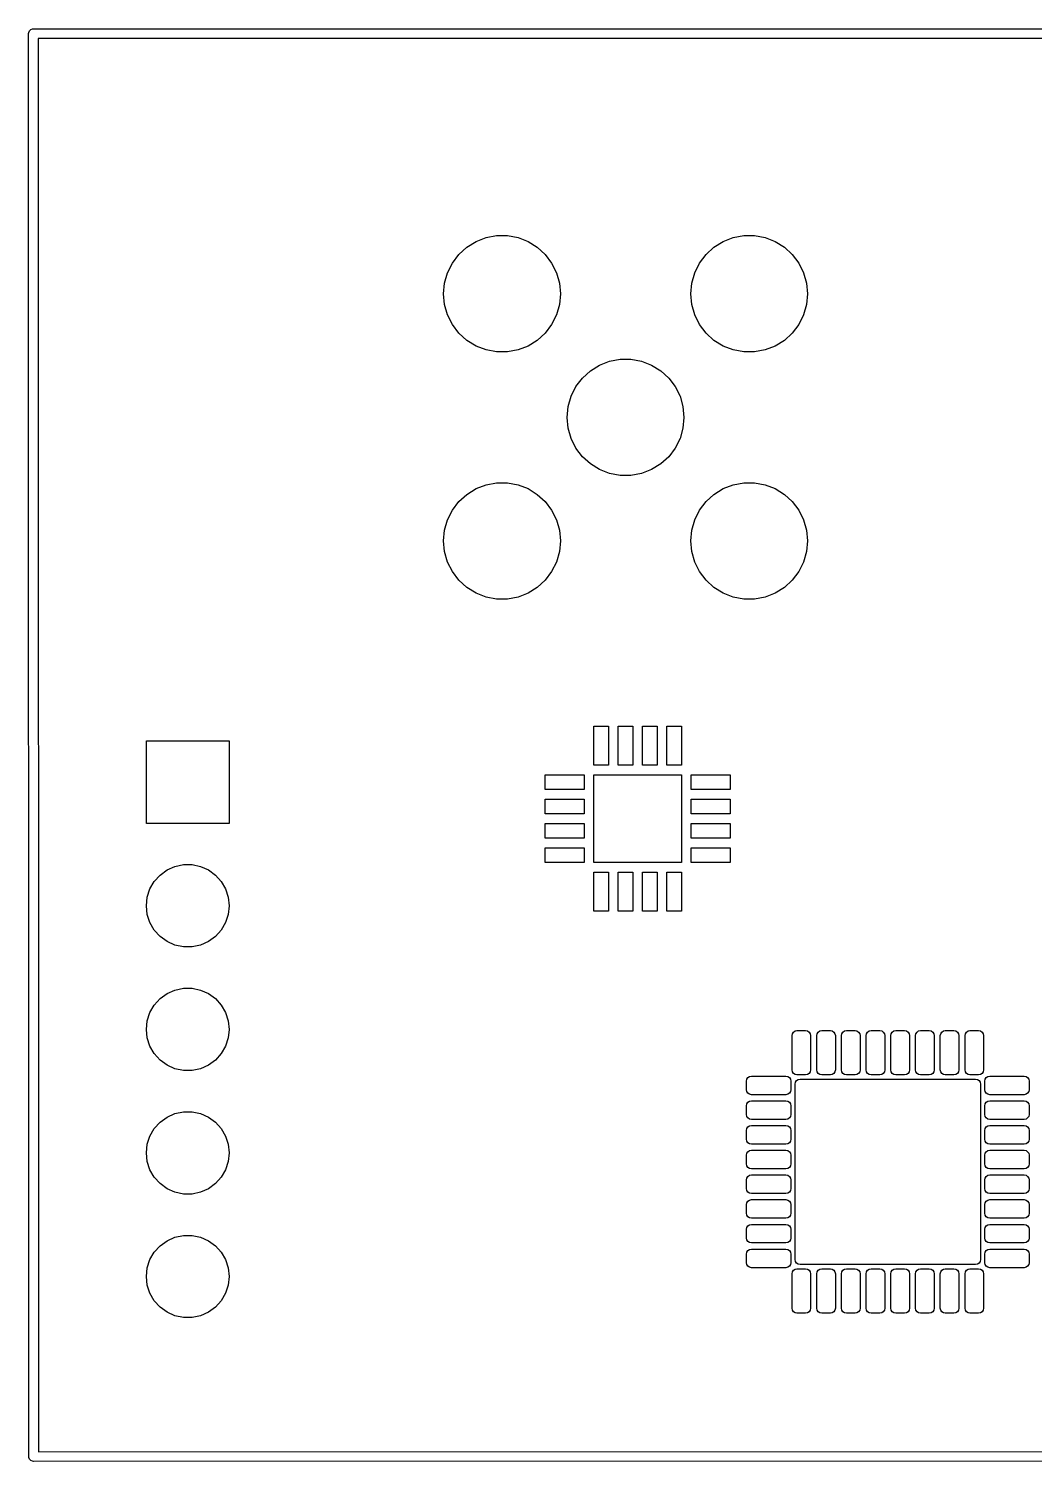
# Model space of a CAD drawing. Extents: x 117 to 159.6, y -111.3 to -81.9.
# Drawn here: x 117.05 to 137.72, y -111.35 to -81.9 of the extents above; entities that cross this region are included whole.
import ezdxf

# ---------------------------------------------------------------- set-up
doc = ezdxf.new("R2010")
doc.units = 0
doc.layers.add('BLACK', color=7, linetype='CONTINUOUS')

msp = doc.modelspace()

# ---------------------------------------------------------------- linework, layer by layer
at = {"layer": 'BLACK', "linetype": 'CONTINUOUS'}
for p, q in [((117.0496, -82), (117.051521, -81.980491)), ((117.051521, -111.269509), (117.0496, -82)), ((117.051521, -81.980491), (117.066453, -81.944443)), ((117.066453, -81.944443), (117.094043, -81.916853)), ((117.094043, -81.916853), (117.130091, -81.901921)), ((117.130091, -81.901921), (159.5, -81.9)), ((159.400006, -82.098084), (117.247686, -82.099995)), ((117.247686, -82.099995), (117.249593, -111.151915)), ((126.056838, -86.392379), (126.245114, -86.275804)), ((126.245114, -86.275804), (126.451604, -86.195809)), ((126.451604, -86.195809), (126.669278, -86.155119)), ((126.669278, -86.155119), (126.890722, -86.155119)), ((126.890722, -86.155119), (127.108396, -86.195809)), ((127.108396, -86.195809), (127.314886, -86.275804)), ((127.314886, -86.275804), (127.503162, -86.392379)), ((131.136838, -86.392379), (131.325114, -86.275804)), ((131.325114, -86.275804), (131.531604, -86.195809)), ((131.531604, -86.195809), (131.749278, -86.155119)), ((131.749278, -86.155119), (131.970722, -86.155119)), ((131.970722, -86.155119), (132.188396, -86.195809)), ((132.188396, -86.195809), (132.394886, -86.275804)), ((132.394886, -86.275804), (132.583162, -86.392379)), ((125.759739, -86.718281), (125.893189, -86.541565)), ((125.893189, -86.541565), (126.056838, -86.392379)), ((127.503162, -86.392379), (127.666811, -86.541565)), ((127.666811, -86.541565), (127.800261, -86.718281)), ((130.839739, -86.718281), (130.973189, -86.541565)), ((130.973189, -86.541565), (131.136838, -86.392379)), ((132.583162, -86.392379), (132.746811, -86.541565)), ((132.746811, -86.541565), (132.880261, -86.718281)), ((125.661033, -86.91651), (125.759739, -86.718281)), ((127.800261, -86.718281), (127.898967, -86.91651)), ((130.741033, -86.91651), (130.839739, -86.718281)), ((132.880261, -86.718281), (132.978967, -86.91651)), ((125.58, -87.35), (125.600432, -87.129501)), ((125.600432, -87.129501), (125.661033, -86.91651)), ((127.898967, -86.91651), (127.959568, -87.129501)), ((127.959568, -87.129501), (127.98, -87.35)), ((130.66, -87.35), (130.680432, -87.129501)), ((130.680432, -87.129501), (130.741033, -86.91651)), ((132.978967, -86.91651), (133.039568, -87.129501)), ((133.039568, -87.129501), (133.06, -87.35)), ((125.600432, -87.570499), (125.58, -87.35)), ((127.98, -87.35), (127.959568, -87.570499)), ((130.680432, -87.570499), (130.66, -87.35)), ((133.06, -87.35), (133.039568, -87.570499)), ((125.661033, -87.78349), (125.600432, -87.570499)), ((127.959568, -87.570499), (127.898967, -87.78349)), ((130.741033, -87.78349), (130.680432, -87.570499)), ((133.039568, -87.570499), (132.978967, -87.78349)), ((125.759739, -87.981719), (125.661033, -87.78349)), ((125.893189, -88.158435), (125.759739, -87.981719)), ((127.800261, -87.981719), (127.666811, -88.158435)), ((127.898967, -87.78349), (127.800261, -87.981719)), ((130.839739, -87.981719), (130.741033, -87.78349)), ((130.973189, -88.158435), (130.839739, -87.981719)), ((132.880261, -87.981719), (132.746811, -88.158435)), ((132.978967, -87.78349), (132.880261, -87.981719)), ((126.056838, -88.307621), (125.893189, -88.158435)), ((126.245114, -88.424196), (126.056838, -88.307621)), ((127.503162, -88.307621), (127.314886, -88.424196)), ((127.666811, -88.158435), (127.503162, -88.307621)), ((131.136838, -88.307621), (130.973189, -88.158435)), ((131.325114, -88.424196), (131.136838, -88.307621)), ((132.583162, -88.307621), (132.394886, -88.424196)), ((132.746811, -88.158435), (132.583162, -88.307621)), ((126.451604, -88.504191), (126.245114, -88.424196)), ((126.669278, -88.544881), (126.451604, -88.504191)), ((126.890722, -88.544881), (126.669278, -88.544881)), ((127.108396, -88.504191), (126.890722, -88.544881)), ((127.314886, -88.424196), (127.108396, -88.504191)), ((131.531604, -88.504191), (131.325114, -88.424196)), ((131.749278, -88.544881), (131.531604, -88.504191)), ((131.970722, -88.544881), (131.749278, -88.544881)), ((132.188396, -88.504191), (131.970722, -88.544881)), ((132.394886, -88.424196), (132.188396, -88.504191)), ((128.433189, -89.081565), (128.596838, -88.932379)), ((128.596838, -88.932379), (128.785114, -88.815804)), ((128.785114, -88.815804), (128.991604, -88.735809)), ((128.991604, -88.735809), (129.209278, -88.695119)), ((129.209278, -88.695119), (129.430722, -88.695119)), ((129.430722, -88.695119), (129.648396, -88.735809)), ((129.648396, -88.735809), (129.854886, -88.815804)), ((129.854886, -88.815804), (130.043162, -88.932379)), ((130.043162, -88.932379), (130.206811, -89.081565)), ((128.299739, -89.258281), (128.433189, -89.081565)), ((130.206811, -89.081565), (130.340261, -89.258281)), ((128.140432, -89.669501), (128.201033, -89.45651)), ((128.201033, -89.45651), (128.299739, -89.258281)), ((130.340261, -89.258281), (130.438967, -89.45651)), ((130.438967, -89.45651), (130.499568, -89.669501)), ((128.12, -89.89), (128.140432, -89.669501)), ((130.499568, -89.669501), (130.52, -89.89)), ((128.140432, -90.110499), (128.12, -89.89)), ((128.201033, -90.32349), (128.140432, -90.110499)), ((130.499568, -90.110499), (130.438967, -90.32349)), ((130.52, -89.89), (130.499568, -90.110499)), ((128.299739, -90.521719), (128.201033, -90.32349)), ((130.438967, -90.32349), (130.340261, -90.521719)), ((128.433189, -90.698435), (128.299739, -90.521719)), ((128.596838, -90.847621), (128.433189, -90.698435)), ((130.206811, -90.698435), (130.043162, -90.847621)), ((130.340261, -90.521719), (130.206811, -90.698435)), ((128.785114, -90.964196), (128.596838, -90.847621)), ((128.991604, -91.044191), (128.785114, -90.964196)), ((129.854886, -90.964196), (129.648396, -91.044191)), ((130.043162, -90.847621), (129.854886, -90.964196)), ((126.245114, -91.355804), (126.451604, -91.275809)), ((126.451604, -91.275809), (126.669278, -91.235119)), ((126.669278, -91.235119), (126.890722, -91.235119)), ((126.890722, -91.235119), (127.108396, -91.275809)), ((127.108396, -91.275809), (127.314886, -91.355804)), ((129.209278, -91.084881), (128.991604, -91.044191)), ((129.430722, -91.084881), (129.209278, -91.084881)), ((129.648396, -91.044191), (129.430722, -91.084881)), ((131.325114, -91.355804), (131.531604, -91.275809)), ((131.531604, -91.275809), (131.749278, -91.235119)), ((131.749278, -91.235119), (131.970722, -91.235119)), ((131.970722, -91.235119), (132.188396, -91.275809)), ((132.188396, -91.275809), (132.394886, -91.355804)), ((125.893189, -91.621565), (126.056838, -91.472379)), ((126.056838, -91.472379), (126.245114, -91.355804)), ((127.314886, -91.355804), (127.503162, -91.472379)), ((127.503162, -91.472379), (127.666811, -91.621565)), ((130.973189, -91.621565), (131.136838, -91.472379)), ((131.136838, -91.472379), (131.325114, -91.355804)), ((132.394886, -91.355804), (132.583162, -91.472379)), ((132.583162, -91.472379), (132.746811, -91.621565)), ((125.661033, -91.99651), (125.759739, -91.798281)), ((125.759739, -91.798281), (125.893189, -91.621565)), ((127.666811, -91.621565), (127.800261, -91.798281)), ((127.800261, -91.798281), (127.898967, -91.99651)), ((130.741033, -91.99651), (130.839739, -91.798281)), ((130.839739, -91.798281), (130.973189, -91.621565)), ((132.746811, -91.621565), (132.880261, -91.798281)), ((132.880261, -91.798281), (132.978967, -91.99651)), ((125.600432, -92.209501), (125.661033, -91.99651)), ((127.898967, -91.99651), (127.959568, -92.209501)), ((130.680432, -92.209501), (130.741033, -91.99651)), ((132.978967, -91.99651), (133.039568, -92.209501)), ((125.58, -92.43), (125.600432, -92.209501)), ((125.600432, -92.650499), (125.58, -92.43)), ((127.959568, -92.209501), (127.98, -92.43)), ((127.98, -92.43), (127.959568, -92.650499)), ((130.66, -92.43), (130.680432, -92.209501)), ((130.680432, -92.650499), (130.66, -92.43)), ((133.039568, -92.209501), (133.06, -92.43)), ((133.06, -92.43), (133.039568, -92.650499)), ((125.661033, -92.86349), (125.600432, -92.650499)), ((127.959568, -92.650499), (127.898967, -92.86349)), ((130.741033, -92.86349), (130.680432, -92.650499)), ((133.039568, -92.650499), (132.978967, -92.86349)), ((125.759739, -93.061719), (125.661033, -92.86349)), ((125.893189, -93.238435), (125.759739, -93.061719)), ((127.800261, -93.061719), (127.666811, -93.238435)), ((127.898967, -92.86349), (127.800261, -93.061719)), ((130.839739, -93.061719), (130.741033, -92.86349)), ((130.973189, -93.238435), (130.839739, -93.061719)), ((132.880261, -93.061719), (132.746811, -93.238435)), ((132.978967, -92.86349), (132.880261, -93.061719)), ((126.056838, -93.387621), (125.893189, -93.238435)), ((127.666811, -93.238435), (127.503162, -93.387621)), ((131.136838, -93.387621), (130.973189, -93.238435)), ((132.746811, -93.238435), (132.583162, -93.387621)), ((126.245114, -93.504196), (126.056838, -93.387621)), ((126.451604, -93.584191), (126.245114, -93.504196)), ((126.669278, -93.624881), (126.451604, -93.584191)), ((126.890722, -93.624881), (126.669278, -93.624881)), ((127.108396, -93.584191), (126.890722, -93.624881)), ((127.314886, -93.504196), (127.108396, -93.584191)), ((127.503162, -93.387621), (127.314886, -93.504196)), ((131.325114, -93.504196), (131.136838, -93.387621)), ((131.531604, -93.584191), (131.325114, -93.504196)), ((131.749278, -93.624881), (131.531604, -93.584191)), ((131.970722, -93.624881), (131.749278, -93.624881)), ((132.188396, -93.584191), (131.970722, -93.624881)), ((132.394886, -93.504196), (132.188396, -93.584191)), ((132.583162, -93.387621), (132.394886, -93.504196)), ((128.67, -97.04), (128.67, -96.24)), ((128.67, -96.24), (128.97, -96.24)), ((128.97, -96.24), (128.97, -97.04)), ((129.17, -97.04), (129.17, -96.24)), ((129.17, -96.24), (129.47, -96.24)), ((129.47, -96.24), (129.47, -97.04)), ((129.67, -97.04), (129.67, -96.24)), ((129.67, -96.24), (129.97, -96.24)), ((129.97, -96.24), (129.97, -97.04)), ((130.17, -97.04), (130.17, -96.24)), ((130.17, -96.24), (130.47, -96.24)), ((130.47, -96.24), (130.47, -97.04)), ((119.47, -98.24), (119.47, -96.54)), ((119.47, -96.54), (121.17, -96.54)), ((121.17, -96.54), (121.17, -98.24)), ((128.97, -97.04), (128.67, -97.04)), ((129.47, -97.04), (129.17, -97.04)), ((129.97, -97.04), (129.67, -97.04)), ((130.47, -97.04), (130.17, -97.04)), ((127.67, -97.54), (127.67, -97.24)), ((127.67, -97.24), (128.47, -97.24)), ((128.47, -97.24), (128.47, -97.54)), ((128.67, -99.04), (128.67, -97.24)), ((128.67, -97.24), (130.47, -97.24)), ((130.47, -97.24), (130.47, -99.04)), ((130.67, -97.54), (130.67, -97.24)), ((130.67, -97.24), (131.47, -97.24)), ((131.47, -97.24), (131.47, -97.54)), ((128.47, -97.54), (127.67, -97.54)), ((127.67, -98.04), (127.67, -97.74)), ((127.67, -97.74), (128.47, -97.74)), ((128.47, -97.74), (128.47, -98.04)), ((131.47, -97.54), (130.67, -97.54)), ((130.67, -98.04), (130.67, -97.74)), ((130.67, -97.74), (131.47, -97.74)), ((131.47, -97.74), (131.47, -98.04)), ((128.47, -98.04), (127.67, -98.04)), ((131.47, -98.04), (130.67, -98.04)), ((121.17, -98.24), (119.47, -98.24)), ((127.67, -98.54), (127.67, -98.24)), ((127.67, -98.24), (128.47, -98.24)), ((128.47, -98.24), (128.47, -98.54)), ((130.67, -98.54), (130.67, -98.24)), ((130.67, -98.24), (131.47, -98.24)), ((131.47, -98.24), (131.47, -98.54)), ((128.47, -98.54), (127.67, -98.54)), ((131.47, -98.54), (130.67, -98.54)), ((127.67, -99.04), (127.67, -98.74)), ((127.67, -98.74), (128.47, -98.74)), ((128.47, -98.74), (128.47, -99.04)), ((130.67, -99.04), (130.67, -98.74)), ((130.67, -98.74), (131.47, -98.74)), ((131.47, -98.74), (131.47, -99.04)), ((119.751239, -99.298327), (119.895, -99.193878)), ((119.895, -99.193878), (120.057336, -99.121602)), ((120.057336, -99.121602), (120.231151, -99.084656)), ((120.231151, -99.084656), (120.408849, -99.084656)), ((120.408849, -99.084656), (120.582664, -99.121602)), ((120.582664, -99.121602), (120.745, -99.193878)), ((120.745, -99.193878), (120.888761, -99.298327)), ((128.47, -99.04), (127.67, -99.04)), ((130.47, -99.04), (128.67, -99.04)), ((128.67, -100.04), (128.67, -99.24)), ((128.67, -99.24), (128.97, -99.24)), ((128.97, -99.24), (128.97, -100.04)), ((129.17, -100.04), (129.17, -99.24)), ((129.17, -99.24), (129.47, -99.24)), ((129.47, -99.24), (129.47, -100.04)), ((129.67, -100.04), (129.67, -99.24)), ((129.67, -99.24), (129.97, -99.24)), ((129.97, -99.24), (129.97, -100.04)), ((130.17, -100.04), (130.17, -99.24)), ((130.17, -99.24), (130.47, -99.24)), ((130.47, -99.24), (130.47, -100.04)), ((131.47, -99.04), (130.67, -99.04)), ((119.543486, -99.584274), (119.632336, -99.430383)), ((119.632336, -99.430383), (119.751239, -99.298327)), ((120.888761, -99.298327), (121.007664, -99.430383)), ((121.007664, -99.430383), (121.096514, -99.584274)), ((119.47, -99.93), (119.488575, -99.753275)), ((119.488575, -99.753275), (119.543486, -99.584274)), ((121.096514, -99.584274), (121.151425, -99.753275)), ((121.151425, -99.753275), (121.17, -99.93)), ((119.488575, -100.106725), (119.47, -99.93)), ((119.543486, -100.275726), (119.488575, -100.106725)), ((121.151425, -100.106725), (121.096514, -100.275726)), ((121.17, -99.93), (121.151425, -100.106725)), ((128.97, -100.04), (128.67, -100.04)), ((129.47, -100.04), (129.17, -100.04)), ((129.97, -100.04), (129.67, -100.04)), ((130.47, -100.04), (130.17, -100.04)), ((119.632336, -100.429617), (119.543486, -100.275726)), ((121.096514, -100.275726), (121.007664, -100.429617)), ((119.751239, -100.561673), (119.632336, -100.429617)), ((119.895, -100.666122), (119.751239, -100.561673)), ((120.057336, -100.738398), (119.895, -100.666122)), ((120.745, -100.666122), (120.582664, -100.738398)), ((120.888761, -100.561673), (120.745, -100.666122)), ((121.007664, -100.429617), (120.888761, -100.561673)), ((120.231151, -100.775344), (120.057336, -100.738398)), ((120.408849, -100.775344), (120.231151, -100.775344)), ((120.582664, -100.738398), (120.408849, -100.775344)), ((119.632336, -101.970383), (119.751239, -101.838327)), ((119.751239, -101.838327), (119.895, -101.733878)), ((119.895, -101.733878), (120.057336, -101.661602)), ((120.057336, -101.661602), (120.231151, -101.624656)), ((120.231151, -101.624656), (120.408849, -101.624656)), ((120.408849, -101.624656), (120.582664, -101.661602)), ((120.582664, -101.661602), (120.745, -101.733878)), ((120.745, -101.733878), (120.888761, -101.838327)), ((120.888761, -101.838327), (121.007664, -101.970383)), ((119.488575, -102.293275), (119.543486, -102.124274)), ((119.543486, -102.124274), (119.632336, -101.970383)), ((121.007664, -101.970383), (121.096514, -102.124274)), ((121.096514, -102.124274), (121.151425, -102.293275)), ((119.47, -102.47), (119.488575, -102.293275)), ((119.488575, -102.646725), (119.47, -102.47)), ((121.151425, -102.293275), (121.17, -102.47)), ((121.17, -102.47), (121.151425, -102.646725)), ((119.543486, -102.815726), (119.488575, -102.646725)), ((121.151425, -102.646725), (121.096514, -102.815726)), ((132.7407, -102.5981), (132.748464, -102.559066)), ((132.7407, -103.3045), (132.7407, -102.5981)), ((132.748464, -102.559066), (132.770575, -102.525975)), ((132.770575, -102.525975), (132.803666, -102.503864)), ((132.803666, -102.503864), (132.8427, -102.4961)), ((132.8427, -102.4961), (133.0213, -102.4961)), ((133.0213, -102.4961), (133.060334, -102.503864)), ((133.060334, -102.503864), (133.093425, -102.525975)), ((133.093425, -102.525975), (133.115536, -102.559066)), ((133.115536, -102.559066), (133.1233, -102.5981)), ((133.1233, -102.5981), (133.1233, -103.3045)), ((133.2487, -102.5981), (133.256464, -102.559066)), ((133.2487, -103.3045), (133.2487, -102.5981)), ((133.256464, -102.559066), (133.278575, -102.525975)), ((133.278575, -102.525975), (133.311666, -102.503864)), ((133.311666, -102.503864), (133.3507, -102.4961)), ((133.3507, -102.4961), (133.5293, -102.4961)), ((133.5293, -102.4961), (133.568334, -102.503864)), ((133.568334, -102.503864), (133.601425, -102.525975)), ((133.601425, -102.525975), (133.623536, -102.559066)), ((133.623536, -102.559066), (133.6313, -102.5981)), ((133.6313, -102.5981), (133.6313, -103.3045)), ((133.7567, -102.5981), (133.764464, -102.559066)), ((133.7567, -103.3045), (133.7567, -102.5981)), ((133.764464, -102.559066), (133.786575, -102.525975)), ((133.786575, -102.525975), (133.819666, -102.503864)), ((133.819666, -102.503864), (133.8587, -102.4961)), ((133.8587, -102.4961), (134.0373, -102.4961)), ((134.0373, -102.4961), (134.076334, -102.503864)), ((134.076334, -102.503864), (134.109425, -102.525975)), ((134.109425, -102.525975), (134.131536, -102.559066)), ((134.131536, -102.559066), (134.1393, -102.5981)), ((134.1393, -102.5981), (134.1393, -103.3045)), ((134.2647, -102.5981), (134.272464, -102.559066)), ((134.2647, -103.3045), (134.2647, -102.5981)), ((134.272464, -102.559066), (134.294575, -102.525975)), ((134.294575, -102.525975), (134.327666, -102.503864)), ((134.327666, -102.503864), (134.3667, -102.4961)), ((134.3667, -102.4961), (134.5453, -102.4961)), ((134.5453, -102.4961), (134.584334, -102.503864)), ((134.584334, -102.503864), (134.617425, -102.525975)), ((134.617425, -102.525975), (134.639536, -102.559066)), ((134.639536, -102.559066), (134.6473, -102.5981)), ((134.6473, -102.5981), (134.6473, -103.3045)), ((134.7727, -102.5981), (134.780464, -102.559066)), ((134.7727, -103.3045), (134.7727, -102.5981)), ((134.780464, -102.559066), (134.802575, -102.525975)), ((134.802575, -102.525975), (134.835666, -102.503864)), ((134.835666, -102.503864), (134.8747, -102.4961)), ((134.8747, -102.4961), (135.0533, -102.4961)), ((135.0533, -102.4961), (135.092334, -102.503864)), ((135.092334, -102.503864), (135.125425, -102.525975)), ((135.125425, -102.525975), (135.147536, -102.559066)), ((135.147536, -102.559066), (135.1553, -102.5981)), ((135.1553, -102.5981), (135.1553, -103.3045)), ((135.2807, -102.5981), (135.288464, -102.559066)), ((135.2807, -103.3045), (135.2807, -102.5981)), ((135.288464, -102.559066), (135.310575, -102.525975)), ((135.310575, -102.525975), (135.343666, -102.503864)), ((135.343666, -102.503864), (135.3827, -102.4961)), ((135.3827, -102.4961), (135.5613, -102.4961)), ((135.5613, -102.4961), (135.600334, -102.503864)), ((135.600334, -102.503864), (135.633425, -102.525975)), ((135.633425, -102.525975), (135.655536, -102.559066)), ((135.655536, -102.559066), (135.6633, -102.5981)), ((135.6633, -102.5981), (135.6633, -103.3045)), ((135.7887, -102.5981), (135.796464, -102.559066)), ((135.7887, -103.3045), (135.7887, -102.5981)), ((135.796464, -102.559066), (135.818575, -102.525975)), ((135.818575, -102.525975), (135.851666, -102.503864)), ((135.851666, -102.503864), (135.8907, -102.4961)), ((135.8907, -102.4961), (136.0693, -102.4961)), ((136.0693, -102.4961), (136.108334, -102.503864)), ((136.108334, -102.503864), (136.141425, -102.525975)), ((136.141425, -102.525975), (136.163536, -102.559066)), ((136.163536, -102.559066), (136.1713, -102.5981)), ((136.1713, -102.5981), (136.1713, -103.3045)), ((136.2967, -102.5981), (136.304464, -102.559066)), ((136.2967, -103.3045), (136.2967, -102.5981)), ((136.304464, -102.559066), (136.326575, -102.525975)), ((136.326575, -102.525975), (136.359666, -102.503864)), ((136.359666, -102.503864), (136.3987, -102.4961)), ((136.3987, -102.4961), (136.5773, -102.4961)), ((136.5773, -102.4961), (136.616334, -102.503864)), ((136.616334, -102.503864), (136.649425, -102.525975)), ((136.649425, -102.525975), (136.671536, -102.559066)), ((136.671536, -102.559066), (136.6793, -102.5981)), ((136.6793, -102.5981), (136.6793, -103.3045)), ((119.632336, -102.969617), (119.543486, -102.815726)), ((119.751239, -103.101673), (119.632336, -102.969617)), ((121.007664, -102.969617), (120.888761, -103.101673)), ((121.096514, -102.815726), (121.007664, -102.969617)), ((119.895, -103.206122), (119.751239, -103.101673)), ((120.057336, -103.278398), (119.895, -103.206122)), ((120.231151, -103.315344), (120.057336, -103.278398)), ((120.408849, -103.315344), (120.231151, -103.315344)), ((120.582664, -103.278398), (120.408849, -103.315344)), ((120.745, -103.206122), (120.582664, -103.278398)), ((120.888761, -103.101673), (120.745, -103.206122)), ((132.748464, -103.343534), (132.7407, -103.3045)), ((132.770575, -103.376625), (132.748464, -103.343534)), ((133.115536, -103.343534), (133.093425, -103.376625)), ((133.1233, -103.3045), (133.115536, -103.343534)), ((133.256464, -103.343534), (133.2487, -103.3045)), ((133.278575, -103.376625), (133.256464, -103.343534)), ((133.623536, -103.343534), (133.601425, -103.376625)), ((133.6313, -103.3045), (133.623536, -103.343534)), ((133.764464, -103.343534), (133.7567, -103.3045)), ((133.786575, -103.376625), (133.764464, -103.343534)), ((134.131536, -103.343534), (134.109425, -103.376625)), ((134.1393, -103.3045), (134.131536, -103.343534)), ((134.272464, -103.343534), (134.2647, -103.3045)), ((134.294575, -103.376625), (134.272464, -103.343534)), ((134.639536, -103.343534), (134.617425, -103.376625)), ((134.6473, -103.3045), (134.639536, -103.343534)), ((134.780464, -103.343534), (134.7727, -103.3045)), ((134.802575, -103.376625), (134.780464, -103.343534)), ((135.147536, -103.343534), (135.125425, -103.376625)), ((135.1553, -103.3045), (135.147536, -103.343534)), ((135.288464, -103.343534), (135.2807, -103.3045)), ((135.310575, -103.376625), (135.288464, -103.343534)), ((135.655536, -103.343534), (135.633425, -103.376625)), ((135.6633, -103.3045), (135.655536, -103.343534)), ((135.796464, -103.343534), (135.7887, -103.3045)), ((135.818575, -103.376625), (135.796464, -103.343534)), ((136.163536, -103.343534), (136.141425, -103.376625)), ((136.1713, -103.3045), (136.163536, -103.343534)), ((136.304464, -103.343534), (136.2967, -103.3045)), ((136.326575, -103.376625), (136.304464, -103.343534)), ((136.671536, -103.343534), (136.649425, -103.376625)), ((136.6793, -103.3045), (136.671536, -103.343534)), ((131.8061, -103.5327), (131.813864, -103.493666)), ((131.8061, -103.7113), (131.8061, -103.5327)), ((131.813864, -103.493666), (131.835975, -103.460575)), ((131.835975, -103.460575), (131.869066, -103.438464)), ((131.869066, -103.438464), (131.9081, -103.4307)), ((131.9081, -103.4307), (132.6145, -103.4307)), ((132.6145, -103.4307), (132.653534, -103.438464)), ((132.653534, -103.438464), (132.686625, -103.460575)), ((132.686625, -103.460575), (132.708736, -103.493666)), ((132.708736, -103.493666), (132.7165, -103.5327)), ((132.7165, -103.5327), (132.7165, -103.7113)), ((132.803666, -103.398736), (132.770575, -103.376625)), ((132.8427, -103.4065), (132.803666, -103.398736)), ((132.8046, -103.5966), (132.812364, -103.557566)), ((132.8046, -107.2034), (132.8046, -103.5966)), ((132.812364, -103.557566), (132.834475, -103.524475)), ((132.834475, -103.524475), (132.867566, -103.502364)), ((133.0213, -103.4065), (132.8427, -103.4065)), ((132.867566, -103.502364), (132.9066, -103.4946)), ((132.9066, -103.4946), (136.5134, -103.4946)), ((133.060334, -103.398736), (133.0213, -103.4065)), ((133.093425, -103.376625), (133.060334, -103.398736)), ((133.311666, -103.398736), (133.278575, -103.376625)), ((133.3507, -103.4065), (133.311666, -103.398736)), ((133.5293, -103.4065), (133.3507, -103.4065)), ((133.568334, -103.398736), (133.5293, -103.4065)), ((133.601425, -103.376625), (133.568334, -103.398736)), ((133.819666, -103.398736), (133.786575, -103.376625)), ((133.8587, -103.4065), (133.819666, -103.398736)), ((134.0373, -103.4065), (133.8587, -103.4065)), ((134.076334, -103.398736), (134.0373, -103.4065)), ((134.109425, -103.376625), (134.076334, -103.398736)), ((134.327666, -103.398736), (134.294575, -103.376625)), ((134.3667, -103.4065), (134.327666, -103.398736)), ((134.5453, -103.4065), (134.3667, -103.4065)), ((134.584334, -103.398736), (134.5453, -103.4065)), ((134.617425, -103.376625), (134.584334, -103.398736)), ((134.835666, -103.398736), (134.802575, -103.376625)), ((134.8747, -103.4065), (134.835666, -103.398736)), ((135.0533, -103.4065), (134.8747, -103.4065)), ((135.092334, -103.398736), (135.0533, -103.4065)), ((135.125425, -103.376625), (135.092334, -103.398736)), ((135.343666, -103.398736), (135.310575, -103.376625)), ((135.3827, -103.4065), (135.343666, -103.398736)), ((135.5613, -103.4065), (135.3827, -103.4065)), ((135.600334, -103.398736), (135.5613, -103.4065)), ((135.633425, -103.376625), (135.600334, -103.398736)), ((135.851666, -103.398736), (135.818575, -103.376625)), ((135.8907, -103.4065), (135.851666, -103.398736)), ((136.0693, -103.4065), (135.8907, -103.4065)), ((136.108334, -103.398736), (136.0693, -103.4065)), ((136.141425, -103.376625), (136.108334, -103.398736)), ((136.359666, -103.398736), (136.326575, -103.376625)), ((136.3987, -103.4065), (136.359666, -103.398736)), ((136.5773, -103.4065), (136.3987, -103.4065)), ((136.5134, -103.4946), (136.552434, -103.502364)), ((136.552434, -103.502364), (136.585525, -103.524475)), ((136.616334, -103.398736), (136.5773, -103.4065)), ((136.585525, -103.524475), (136.607636, -103.557566)), ((136.607636, -103.557566), (136.6154, -103.5966)), ((136.6154, -103.5966), (136.6154, -107.2034)), ((136.649425, -103.376625), (136.616334, -103.398736)), ((136.7035, -103.5327), (136.711264, -103.493666)), ((136.7035, -103.7113), (136.7035, -103.5327)), ((136.711264, -103.493666), (136.733375, -103.460575)), ((136.733375, -103.460575), (136.766466, -103.438464)), ((136.766466, -103.438464), (136.8055, -103.4307)), ((136.8055, -103.4307), (137.5119, -103.4307)), ((137.5119, -103.4307), (137.550934, -103.438464)), ((137.550934, -103.438464), (137.584025, -103.460575)), ((137.584025, -103.460575), (137.606136, -103.493666)), ((137.606136, -103.493666), (137.6139, -103.5327)), ((137.6139, -103.5327), (137.6139, -103.7113)), ((131.813864, -103.750334), (131.8061, -103.7113)), ((131.835975, -103.783425), (131.813864, -103.750334)), ((131.869066, -103.805536), (131.835975, -103.783425)), ((131.835975, -103.968575), (131.869066, -103.946464)), ((131.9081, -103.8133), (131.869066, -103.805536)), ((131.869066, -103.946464), (131.9081, -103.9387)), ((132.6145, -103.8133), (131.9081, -103.8133)), ((131.9081, -103.9387), (132.6145, -103.9387)), ((132.653534, -103.805536), (132.6145, -103.8133)), ((132.6145, -103.9387), (132.653534, -103.946464)), ((132.686625, -103.783425), (132.653534, -103.805536)), ((132.653534, -103.946464), (132.686625, -103.968575)), ((132.708736, -103.750334), (132.686625, -103.783425)), ((132.7165, -103.7113), (132.708736, -103.750334)), ((136.711264, -103.750334), (136.7035, -103.7113)), ((136.733375, -103.783425), (136.711264, -103.750334)), ((136.766466, -103.805536), (136.733375, -103.783425)), ((136.733375, -103.968575), (136.766466, -103.946464)), ((136.8055, -103.8133), (136.766466, -103.805536)), ((136.766466, -103.946464), (136.8055, -103.9387)), ((137.5119, -103.8133), (136.8055, -103.8133)), ((136.8055, -103.9387), (137.5119, -103.9387)), ((137.550934, -103.805536), (137.5119, -103.8133)), ((137.5119, -103.9387), (137.550934, -103.946464)), ((137.584025, -103.783425), (137.550934, -103.805536)), ((137.550934, -103.946464), (137.584025, -103.968575)), ((137.606136, -103.750334), (137.584025, -103.783425)), ((137.6139, -103.7113), (137.606136, -103.750334)), ((119.895, -104.273878), (120.057336, -104.201602)), ((120.057336, -104.201602), (120.231151, -104.164656)), ((120.231151, -104.164656), (120.408849, -104.164656)), ((120.408849, -104.164656), (120.582664, -104.201602)), ((120.582664, -104.201602), (120.745, -104.273878)), ((131.8061, -104.0407), (131.813864, -104.001666)), ((131.8061, -104.2193), (131.8061, -104.0407)), ((131.813864, -104.258334), (131.8061, -104.2193)), ((131.813864, -104.001666), (131.835975, -103.968575)), ((132.686625, -103.968575), (132.708736, -104.001666)), ((132.708736, -104.001666), (132.7165, -104.0407)), ((132.7165, -104.2193), (132.708736, -104.258334)), ((132.7165, -104.0407), (132.7165, -104.2193)), ((136.7035, -104.0407), (136.711264, -104.001666)), ((136.7035, -104.2193), (136.7035, -104.0407)), ((136.711264, -104.258334), (136.7035, -104.2193)), ((136.711264, -104.001666), (136.733375, -103.968575)), ((137.584025, -103.968575), (137.606136, -104.001666)), ((137.606136, -104.001666), (137.6139, -104.0407)), ((137.6139, -104.2193), (137.606136, -104.258334)), ((137.6139, -104.0407), (137.6139, -104.2193)), ((119.543486, -104.664274), (119.632336, -104.510383)), ((119.632336, -104.510383), (119.751239, -104.378327)), ((119.751239, -104.378327), (119.895, -104.273878)), ((120.745, -104.273878), (120.888761, -104.378327)), ((120.888761, -104.378327), (121.007664, -104.510383)), ((121.007664, -104.510383), (121.096514, -104.664274)), ((131.8061, -104.5487), (131.813864, -104.509666)), ((131.835975, -104.291425), (131.813864, -104.258334)), ((131.813864, -104.509666), (131.835975, -104.476575)), ((131.869066, -104.313536), (131.835975, -104.291425)), ((131.835975, -104.476575), (131.869066, -104.454464)), ((131.9081, -104.3213), (131.869066, -104.313536)), ((131.869066, -104.454464), (131.9081, -104.4467)), ((132.6145, -104.3213), (131.9081, -104.3213)), ((131.9081, -104.4467), (132.6145, -104.4467)), ((132.653534, -104.313536), (132.6145, -104.3213)), ((132.6145, -104.4467), (132.653534, -104.454464)), ((132.686625, -104.291425), (132.653534, -104.313536)), ((132.653534, -104.454464), (132.686625, -104.476575)), ((132.708736, -104.258334), (132.686625, -104.291425)), ((132.686625, -104.476575), (132.708736, -104.509666)), ((132.708736, -104.509666), (132.7165, -104.5487)), ((136.7035, -104.5487), (136.711264, -104.509666)), ((136.733375, -104.291425), (136.711264, -104.258334)), ((136.711264, -104.509666), (136.733375, -104.476575)), ((136.766466, -104.313536), (136.733375, -104.291425)), ((136.733375, -104.476575), (136.766466, -104.454464)), ((136.8055, -104.3213), (136.766466, -104.313536)), ((136.766466, -104.454464), (136.8055, -104.4467)), ((137.5119, -104.3213), (136.8055, -104.3213)), ((136.8055, -104.4467), (137.5119, -104.4467)), ((137.550934, -104.313536), (137.5119, -104.3213)), ((137.5119, -104.4467), (137.550934, -104.454464)), ((137.584025, -104.291425), (137.550934, -104.313536)), ((137.550934, -104.454464), (137.584025, -104.476575)), ((137.606136, -104.258334), (137.584025, -104.291425)), ((137.584025, -104.476575), (137.606136, -104.509666)), ((137.606136, -104.509666), (137.6139, -104.5487)), ((119.47, -105.01), (119.488575, -104.833275)), ((119.488575, -104.833275), (119.543486, -104.664274)), ((121.096514, -104.664274), (121.151425, -104.833275)), ((121.151425, -104.833275), (121.17, -105.01)), ((131.8061, -104.7273), (131.8061, -104.5487)), ((131.813864, -104.766334), (131.8061, -104.7273)), ((131.835975, -104.799425), (131.813864, -104.766334)), ((131.869066, -104.821536), (131.835975, -104.799425)), ((131.9081, -104.8293), (131.869066, -104.821536)), ((132.6145, -104.8293), (131.9081, -104.8293)), ((132.653534, -104.821536), (132.6145, -104.8293)), ((132.686625, -104.799425), (132.653534, -104.821536)), ((132.708736, -104.766334), (132.686625, -104.799425)), ((132.7165, -104.7273), (132.708736, -104.766334)), ((132.7165, -104.5487), (132.7165, -104.7273)), ((136.7035, -104.7273), (136.7035, -104.5487)), ((136.711264, -104.766334), (136.7035, -104.7273)), ((136.733375, -104.799425), (136.711264, -104.766334)), ((136.766466, -104.821536), (136.733375, -104.799425)), ((136.8055, -104.8293), (136.766466, -104.821536)), ((137.5119, -104.8293), (136.8055, -104.8293)), ((137.550934, -104.821536), (137.5119, -104.8293)), ((137.584025, -104.799425), (137.550934, -104.821536)), ((137.606136, -104.766334), (137.584025, -104.799425)), ((137.6139, -104.7273), (137.606136, -104.766334)), ((137.6139, -104.5487), (137.6139, -104.7273)), ((119.488575, -105.186725), (119.47, -105.01)), ((121.17, -105.01), (121.151425, -105.186725)), ((131.8061, -105.0567), (131.813864, -105.017666)), ((131.8061, -105.2353), (131.8061, -105.0567)), ((131.813864, -105.017666), (131.835975, -104.984575)), ((131.835975, -104.984575), (131.869066, -104.962464)), ((131.869066, -104.962464), (131.9081, -104.9547)), ((131.9081, -104.9547), (132.6145, -104.9547)), ((132.6145, -104.9547), (132.653534, -104.962464)), ((132.653534, -104.962464), (132.686625, -104.984575)), ((132.686625, -104.984575), (132.708736, -105.017666)), ((132.708736, -105.017666), (132.7165, -105.0567)), ((132.7165, -105.0567), (132.7165, -105.2353)), ((136.7035, -105.0567), (136.711264, -105.017666)), ((136.7035, -105.2353), (136.7035, -105.0567)), ((136.711264, -105.017666), (136.733375, -104.984575)), ((136.733375, -104.984575), (136.766466, -104.962464)), ((136.766466, -104.962464), (136.8055, -104.9547)), ((136.8055, -104.9547), (137.5119, -104.9547)), ((137.5119, -104.9547), (137.550934, -104.962464)), ((137.550934, -104.962464), (137.584025, -104.984575)), ((137.584025, -104.984575), (137.606136, -105.017666)), ((137.606136, -105.017666), (137.6139, -105.0567)), ((137.6139, -105.0567), (137.6139, -105.2353)), ((119.543486, -105.355726), (119.488575, -105.186725)), ((119.632336, -105.509617), (119.543486, -105.355726)), ((121.096514, -105.355726), (121.007664, -105.509617)), ((121.151425, -105.186725), (121.096514, -105.355726)), ((131.813864, -105.274334), (131.8061, -105.2353)), ((131.835975, -105.307425), (131.813864, -105.274334)), ((131.869066, -105.329536), (131.835975, -105.307425)), ((131.9081, -105.3373), (131.869066, -105.329536)), ((132.6145, -105.3373), (131.9081, -105.3373)), ((132.653534, -105.329536), (132.6145, -105.3373)), ((132.686625, -105.307425), (132.653534, -105.329536)), ((132.708736, -105.274334), (132.686625, -105.307425)), ((132.7165, -105.2353), (132.708736, -105.274334)), ((136.711264, -105.274334), (136.7035, -105.2353)), ((136.733375, -105.307425), (136.711264, -105.274334)), ((136.766466, -105.329536), (136.733375, -105.307425)), ((136.8055, -105.3373), (136.766466, -105.329536)), ((137.5119, -105.3373), (136.8055, -105.3373)), ((137.550934, -105.329536), (137.5119, -105.3373)), ((137.584025, -105.307425), (137.550934, -105.329536)), ((137.606136, -105.274334), (137.584025, -105.307425)), ((137.6139, -105.2353), (137.606136, -105.274334)), ((119.751239, -105.641673), (119.632336, -105.509617)), ((119.895, -105.746122), (119.751239, -105.641673)), ((120.888761, -105.641673), (120.745, -105.746122)), ((121.007664, -105.509617), (120.888761, -105.641673)), ((131.8061, -105.5647), (131.813864, -105.525666)), ((131.8061, -105.7433), (131.8061, -105.5647)), ((131.813864, -105.525666), (131.835975, -105.492575)), ((131.835975, -105.492575), (131.869066, -105.470464)), ((131.869066, -105.470464), (131.9081, -105.4627)), ((131.9081, -105.4627), (132.6145, -105.4627)), ((132.6145, -105.4627), (132.653534, -105.470464)), ((132.653534, -105.470464), (132.686625, -105.492575)), ((132.686625, -105.492575), (132.708736, -105.525666)), ((132.708736, -105.525666), (132.7165, -105.5647)), ((132.7165, -105.5647), (132.7165, -105.7433)), ((136.7035, -105.5647), (136.711264, -105.525666)), ((136.7035, -105.7433), (136.7035, -105.5647)), ((136.711264, -105.525666), (136.733375, -105.492575)), ((136.733375, -105.492575), (136.766466, -105.470464)), ((136.766466, -105.470464), (136.8055, -105.4627)), ((136.8055, -105.4627), (137.5119, -105.4627)), ((137.5119, -105.4627), (137.550934, -105.470464)), ((137.550934, -105.470464), (137.584025, -105.492575)), ((137.584025, -105.492575), (137.606136, -105.525666)), ((137.606136, -105.525666), (137.6139, -105.5647)), ((137.6139, -105.5647), (137.6139, -105.7433)), ((120.057336, -105.818398), (119.895, -105.746122)), ((120.231151, -105.855344), (120.057336, -105.818398)), ((120.408849, -105.855344), (120.231151, -105.855344)), ((120.582664, -105.818398), (120.408849, -105.855344)), ((120.745, -105.746122), (120.582664, -105.818398)), ((131.813864, -105.782334), (131.8061, -105.7433)), ((131.835975, -105.815425), (131.813864, -105.782334)), ((131.813864, -106.033666), (131.835975, -106.000575)), ((131.869066, -105.837536), (131.835975, -105.815425)), ((131.835975, -106.000575), (131.869066, -105.978464)), ((131.9081, -105.8453), (131.869066, -105.837536)), ((131.869066, -105.978464), (131.9081, -105.9707)), ((132.6145, -105.8453), (131.9081, -105.8453)), ((131.9081, -105.9707), (132.6145, -105.9707)), ((132.653534, -105.837536), (132.6145, -105.8453)), ((132.6145, -105.9707), (132.653534, -105.978464)), ((132.686625, -105.815425), (132.653534, -105.837536)), ((132.653534, -105.978464), (132.686625, -106.000575)), ((132.708736, -105.782334), (132.686625, -105.815425)), ((132.686625, -106.000575), (132.708736, -106.033666)), ((132.7165, -105.7433), (132.708736, -105.782334)), ((136.711264, -105.782334), (136.7035, -105.7433)), ((136.733375, -105.815425), (136.711264, -105.782334)), ((136.711264, -106.033666), (136.733375, -106.000575)), ((136.766466, -105.837536), (136.733375, -105.815425)), ((136.733375, -106.000575), (136.766466, -105.978464)), ((136.8055, -105.8453), (136.766466, -105.837536)), ((136.766466, -105.978464), (136.8055, -105.9707)), ((137.5119, -105.8453), (136.8055, -105.8453)), ((136.8055, -105.9707), (137.5119, -105.9707)), ((137.550934, -105.837536), (137.5119, -105.8453)), ((137.5119, -105.9707), (137.550934, -105.978464)), ((137.584025, -105.815425), (137.550934, -105.837536)), ((137.550934, -105.978464), (137.584025, -106.000575)), ((137.606136, -105.782334), (137.584025, -105.815425)), ((137.584025, -106.000575), (137.606136, -106.033666)), ((137.6139, -105.7433), (137.606136, -105.782334)), ((131.8061, -106.0727), (131.813864, -106.033666)), ((131.8061, -106.2513), (131.8061, -106.0727)), ((131.813864, -106.290334), (131.8061, -106.2513)), ((131.835975, -106.323425), (131.813864, -106.290334)), ((132.708736, -106.290334), (132.686625, -106.323425)), ((132.708736, -106.033666), (132.7165, -106.0727)), ((132.7165, -106.2513), (132.708736, -106.290334)), ((132.7165, -106.0727), (132.7165, -106.2513)), ((136.7035, -106.0727), (136.711264, -106.033666)), ((136.7035, -106.2513), (136.7035, -106.0727)), ((136.711264, -106.290334), (136.7035, -106.2513)), ((136.733375, -106.323425), (136.711264, -106.290334)), ((137.606136, -106.290334), (137.584025, -106.323425)), ((137.606136, -106.033666), (137.6139, -106.0727)), ((137.6139, -106.2513), (137.606136, -106.290334)), ((137.6139, -106.0727), (137.6139, -106.2513)), ((131.8061, -106.5807), (131.813864, -106.541666)), ((131.8061, -106.7593), (131.8061, -106.5807)), ((131.813864, -106.541666), (131.835975, -106.508575)), ((131.869066, -106.345536), (131.835975, -106.323425)), ((131.835975, -106.508575), (131.869066, -106.486464)), ((131.9081, -106.3533), (131.869066, -106.345536)), ((131.869066, -106.486464), (131.9081, -106.4787)), ((132.6145, -106.3533), (131.9081, -106.3533)), ((131.9081, -106.4787), (132.6145, -106.4787)), ((132.653534, -106.345536), (132.6145, -106.3533)), ((132.6145, -106.4787), (132.653534, -106.486464)), ((132.686625, -106.323425), (132.653534, -106.345536)), ((132.653534, -106.486464), (132.686625, -106.508575)), ((132.686625, -106.508575), (132.708736, -106.541666)), ((132.708736, -106.541666), (132.7165, -106.5807)), ((132.7165, -106.5807), (132.7165, -106.7593)), ((136.7035, -106.5807), (136.711264, -106.541666)), ((136.7035, -106.7593), (136.7035, -106.5807)), ((136.711264, -106.541666), (136.733375, -106.508575)), ((136.766466, -106.345536), (136.733375, -106.323425)), ((136.733375, -106.508575), (136.766466, -106.486464)), ((136.8055, -106.3533), (136.766466, -106.345536)), ((136.766466, -106.486464), (136.8055, -106.4787)), ((137.5119, -106.3533), (136.8055, -106.3533)), ((136.8055, -106.4787), (137.5119, -106.4787)), ((137.550934, -106.345536), (137.5119, -106.3533)), ((137.5119, -106.4787), (137.550934, -106.486464)), ((137.584025, -106.323425), (137.550934, -106.345536)), ((137.550934, -106.486464), (137.584025, -106.508575)), ((137.584025, -106.508575), (137.606136, -106.541666)), ((137.606136, -106.541666), (137.6139, -106.5807)), ((137.6139, -106.5807), (137.6139, -106.7593)), ((119.751239, -106.918327), (119.895, -106.813878)), ((119.895, -106.813878), (120.057336, -106.741602)), ((120.057336, -106.741602), (120.231151, -106.704656)), ((120.231151, -106.704656), (120.408849, -106.704656)), ((120.408849, -106.704656), (120.582664, -106.741602)), ((120.582664, -106.741602), (120.745, -106.813878)), ((120.745, -106.813878), (120.888761, -106.918327)), ((131.813864, -106.798334), (131.8061, -106.7593)), ((131.835975, -106.831425), (131.813864, -106.798334)), ((131.869066, -106.853536), (131.835975, -106.831425)), ((131.9081, -106.8613), (131.869066, -106.853536)), ((132.6145, -106.8613), (131.9081, -106.8613)), ((132.653534, -106.853536), (132.6145, -106.8613)), ((132.686625, -106.831425), (132.653534, -106.853536)), ((132.708736, -106.798334), (132.686625, -106.831425)), ((132.7165, -106.7593), (132.708736, -106.798334)), ((136.711264, -106.798334), (136.7035, -106.7593)), ((136.733375, -106.831425), (136.711264, -106.798334)), ((136.766466, -106.853536), (136.733375, -106.831425)), ((136.8055, -106.8613), (136.766466, -106.853536)), ((137.5119, -106.8613), (136.8055, -106.8613)), ((137.550934, -106.853536), (137.5119, -106.8613)), ((137.584025, -106.831425), (137.550934, -106.853536)), ((137.606136, -106.798334), (137.584025, -106.831425)), ((137.6139, -106.7593), (137.606136, -106.798334)), ((119.543486, -107.204274), (119.632336, -107.050383)), ((119.632336, -107.050383), (119.751239, -106.918327)), ((120.888761, -106.918327), (121.007664, -107.050383)), ((121.007664, -107.050383), (121.096514, -107.204274)), ((131.8061, -107.0887), (131.813864, -107.049666)), ((131.8061, -107.2673), (131.8061, -107.0887)), ((131.813864, -107.049666), (131.835975, -107.016575)), ((131.835975, -107.016575), (131.869066, -106.994464)), ((131.869066, -106.994464), (131.9081, -106.9867)), ((131.9081, -106.9867), (132.6145, -106.9867)), ((132.6145, -106.9867), (132.653534, -106.994464)), ((132.653534, -106.994464), (132.686625, -107.016575)), ((132.686625, -107.016575), (132.708736, -107.049666)), ((132.708736, -107.049666), (132.7165, -107.0887)), ((132.7165, -107.0887), (132.7165, -107.2673)), ((136.7035, -107.0887), (136.711264, -107.049666)), ((136.7035, -107.2673), (136.7035, -107.0887)), ((136.711264, -107.049666), (136.733375, -107.016575)), ((136.733375, -107.016575), (136.766466, -106.994464)), ((136.766466, -106.994464), (136.8055, -106.9867)), ((136.8055, -106.9867), (137.5119, -106.9867)), ((137.5119, -106.9867), (137.550934, -106.994464)), ((137.550934, -106.994464), (137.584025, -107.016575)), ((137.584025, -107.016575), (137.606136, -107.049666)), ((137.606136, -107.049666), (137.6139, -107.0887)), ((137.6139, -107.0887), (137.6139, -107.2673)), ((119.47, -107.55), (119.488575, -107.373275)), ((119.488575, -107.373275), (119.543486, -107.204274)), ((121.096514, -107.204274), (121.151425, -107.373275)), ((121.151425, -107.373275), (121.17, -107.55)), ((131.813864, -107.306334), (131.8061, -107.2673)), ((131.835975, -107.339425), (131.813864, -107.306334)), ((131.869066, -107.361536), (131.835975, -107.339425)), ((131.9081, -107.3693), (131.869066, -107.361536)), ((132.6145, -107.3693), (131.9081, -107.3693)), ((132.653534, -107.361536), (132.6145, -107.3693)), ((132.686625, -107.339425), (132.653534, -107.361536)), ((132.708736, -107.306334), (132.686625, -107.339425)), ((132.7165, -107.2673), (132.708736, -107.306334)), ((132.7407, -107.4955), (132.748464, -107.456466)), ((132.748464, -107.456466), (132.770575, -107.423375)), ((132.770575, -107.423375), (132.803666, -107.401264)), ((132.803666, -107.401264), (132.8427, -107.3935)), ((132.812364, -107.242434), (132.8046, -107.2034)), ((132.834475, -107.275525), (132.812364, -107.242434)), ((132.867566, -107.297636), (132.834475, -107.275525)), ((132.8427, -107.3935), (133.0213, -107.3935)), ((132.9066, -107.3054), (132.867566, -107.297636)), ((136.5134, -107.3054), (132.9066, -107.3054)), ((133.0213, -107.3935), (133.060334, -107.401264)), ((133.060334, -107.401264), (133.093425, -107.423375)), ((133.093425, -107.423375), (133.115536, -107.456466)), ((133.115536, -107.456466), (133.1233, -107.4955)), ((133.2487, -107.4955), (133.256464, -107.456466)), ((133.256464, -107.456466), (133.278575, -107.423375)), ((133.278575, -107.423375), (133.311666, -107.401264)), ((133.311666, -107.401264), (133.3507, -107.3935)), ((133.3507, -107.3935), (133.5293, -107.3935)), ((133.5293, -107.3935), (133.568334, -107.401264)), ((133.568334, -107.401264), (133.601425, -107.423375)), ((133.601425, -107.423375), (133.623536, -107.456466)), ((133.623536, -107.456466), (133.6313, -107.4955)), ((133.7567, -107.4955), (133.764464, -107.456466)), ((133.764464, -107.456466), (133.786575, -107.423375)), ((133.786575, -107.423375), (133.819666, -107.401264)), ((133.819666, -107.401264), (133.8587, -107.3935)), ((133.8587, -107.3935), (134.0373, -107.3935)), ((134.0373, -107.3935), (134.076334, -107.401264)), ((134.076334, -107.401264), (134.109425, -107.423375)), ((134.109425, -107.423375), (134.131536, -107.456466)), ((134.131536, -107.456466), (134.1393, -107.4955)), ((134.2647, -107.4955), (134.272464, -107.456466)), ((134.272464, -107.456466), (134.294575, -107.423375)), ((134.294575, -107.423375), (134.327666, -107.401264)), ((134.327666, -107.401264), (134.3667, -107.3935)), ((134.3667, -107.3935), (134.5453, -107.3935)), ((134.5453, -107.3935), (134.584334, -107.401264)), ((134.584334, -107.401264), (134.617425, -107.423375)), ((134.617425, -107.423375), (134.639536, -107.456466)), ((134.639536, -107.456466), (134.6473, -107.4955)), ((134.7727, -107.4955), (134.780464, -107.456466)), ((134.780464, -107.456466), (134.802575, -107.423375)), ((134.802575, -107.423375), (134.835666, -107.401264)), ((134.835666, -107.401264), (134.8747, -107.3935)), ((134.8747, -107.3935), (135.0533, -107.3935)), ((135.0533, -107.3935), (135.092334, -107.401264)), ((135.092334, -107.401264), (135.125425, -107.423375)), ((135.125425, -107.423375), (135.147536, -107.456466)), ((135.147536, -107.456466), (135.1553, -107.4955)), ((135.2807, -107.4955), (135.288464, -107.456466)), ((135.288464, -107.456466), (135.310575, -107.423375)), ((135.310575, -107.423375), (135.343666, -107.401264)), ((135.343666, -107.401264), (135.3827, -107.3935)), ((135.3827, -107.3935), (135.5613, -107.3935)), ((135.5613, -107.3935), (135.600334, -107.401264)), ((135.600334, -107.401264), (135.633425, -107.423375)), ((135.633425, -107.423375), (135.655536, -107.456466)), ((135.655536, -107.456466), (135.6633, -107.4955)), ((135.7887, -107.4955), (135.796464, -107.456466)), ((135.796464, -107.456466), (135.818575, -107.423375)), ((135.818575, -107.423375), (135.851666, -107.401264)), ((135.851666, -107.401264), (135.8907, -107.3935)), ((135.8907, -107.3935), (136.0693, -107.3935)), ((136.0693, -107.3935), (136.108334, -107.401264)), ((136.108334, -107.401264), (136.141425, -107.423375)), ((136.141425, -107.423375), (136.163536, -107.456466)), ((136.163536, -107.456466), (136.1713, -107.4955)), ((136.2967, -107.4955), (136.304464, -107.456466)), ((136.304464, -107.456466), (136.326575, -107.423375)), ((136.326575, -107.423375), (136.359666, -107.401264)), ((136.359666, -107.401264), (136.3987, -107.3935)), ((136.3987, -107.3935), (136.5773, -107.3935)), ((136.552434, -107.297636), (136.5134, -107.3054)), ((136.585525, -107.275525), (136.552434, -107.297636)), ((136.5773, -107.3935), (136.616334, -107.401264)), ((136.607636, -107.242434), (136.585525, -107.275525)), ((136.6154, -107.2034), (136.607636, -107.242434)), ((136.616334, -107.401264), (136.649425, -107.423375)), ((136.649425, -107.423375), (136.671536, -107.456466)), ((136.671536, -107.456466), (136.6793, -107.4955)), ((136.711264, -107.306334), (136.7035, -107.2673)), ((136.733375, -107.339425), (136.711264, -107.306334)), ((136.766466, -107.361536), (136.733375, -107.339425)), ((136.8055, -107.3693), (136.766466, -107.361536)), ((137.5119, -107.3693), (136.8055, -107.3693)), ((137.550934, -107.361536), (137.5119, -107.3693)), ((137.584025, -107.339425), (137.550934, -107.361536)), ((137.606136, -107.306334), (137.584025, -107.339425)), ((137.6139, -107.2673), (137.606136, -107.306334)), ((119.488575, -107.726725), (119.47, -107.55)), ((119.543486, -107.895726), (119.488575, -107.726725)), ((121.151425, -107.726725), (121.096514, -107.895726)), ((121.17, -107.55), (121.151425, -107.726725)), ((132.7407, -108.2019), (132.7407, -107.4955)), ((133.1233, -107.4955), (133.1233, -108.2019)), ((133.2487, -108.2019), (133.2487, -107.4955)), ((133.6313, -107.4955), (133.6313, -108.2019)), ((133.7567, -108.2019), (133.7567, -107.4955)), ((134.1393, -107.4955), (134.1393, -108.2019)), ((134.2647, -108.2019), (134.2647, -107.4955)), ((134.6473, -107.4955), (134.6473, -108.2019)), ((134.7727, -108.2019), (134.7727, -107.4955)), ((135.1553, -107.4955), (135.1553, -108.2019)), ((135.2807, -108.2019), (135.2807, -107.4955)), ((135.6633, -107.4955), (135.6633, -108.2019)), ((135.7887, -108.2019), (135.7887, -107.4955)), ((136.1713, -107.4955), (136.1713, -108.2019)), ((136.2967, -108.2019), (136.2967, -107.4955)), ((136.6793, -107.4955), (136.6793, -108.2019)), ((119.632336, -108.049617), (119.543486, -107.895726)), ((119.751239, -108.181673), (119.632336, -108.049617)), ((121.007664, -108.049617), (120.888761, -108.181673)), ((121.096514, -107.895726), (121.007664, -108.049617)), ((119.895, -108.286122), (119.751239, -108.181673)), ((120.057336, -108.358398), (119.895, -108.286122)), ((120.231151, -108.395344), (120.057336, -108.358398)), ((120.582664, -108.358398), (120.408849, -108.395344)), ((120.745, -108.286122), (120.582664, -108.358398)), ((120.888761, -108.181673), (120.745, -108.286122)), ((132.748464, -108.240934), (132.7407, -108.2019)), ((132.770575, -108.274025), (132.748464, -108.240934)), ((132.803666, -108.296136), (132.770575, -108.274025)), ((132.8427, -108.3039), (132.803666, -108.296136)), ((133.0213, -108.3039), (132.8427, -108.3039)), ((133.060334, -108.296136), (133.0213, -108.3039)), ((133.093425, -108.274025), (133.060334, -108.296136)), ((133.115536, -108.240934), (133.093425, -108.274025)), ((133.1233, -108.2019), (133.115536, -108.240934)), ((133.256464, -108.240934), (133.2487, -108.2019)), ((133.278575, -108.274025), (133.256464, -108.240934)), ((133.311666, -108.296136), (133.278575, -108.274025)), ((133.3507, -108.3039), (133.311666, -108.296136)), ((133.5293, -108.3039), (133.3507, -108.3039)), ((133.568334, -108.296136), (133.5293, -108.3039)), ((133.601425, -108.274025), (133.568334, -108.296136)), ((133.623536, -108.240934), (133.601425, -108.274025)), ((133.6313, -108.2019), (133.623536, -108.240934)), ((133.764464, -108.240934), (133.7567, -108.2019)), ((133.786575, -108.274025), (133.764464, -108.240934)), ((133.819666, -108.296136), (133.786575, -108.274025)), ((133.8587, -108.3039), (133.819666, -108.296136)), ((134.0373, -108.3039), (133.8587, -108.3039)), ((134.076334, -108.296136), (134.0373, -108.3039)), ((134.109425, -108.274025), (134.076334, -108.296136)), ((134.131536, -108.240934), (134.109425, -108.274025)), ((134.1393, -108.2019), (134.131536, -108.240934)), ((134.272464, -108.240934), (134.2647, -108.2019)), ((134.294575, -108.274025), (134.272464, -108.240934)), ((134.327666, -108.296136), (134.294575, -108.274025)), ((134.3667, -108.3039), (134.327666, -108.296136)), ((134.5453, -108.3039), (134.3667, -108.3039)), ((134.584334, -108.296136), (134.5453, -108.3039)), ((134.617425, -108.274025), (134.584334, -108.296136)), ((134.639536, -108.240934), (134.617425, -108.274025)), ((134.6473, -108.2019), (134.639536, -108.240934)), ((134.780464, -108.240934), (134.7727, -108.2019)), ((134.802575, -108.274025), (134.780464, -108.240934)), ((134.835666, -108.296136), (134.802575, -108.274025)), ((134.8747, -108.3039), (134.835666, -108.296136)), ((135.0533, -108.3039), (134.8747, -108.3039)), ((135.092334, -108.296136), (135.0533, -108.3039)), ((135.125425, -108.274025), (135.092334, -108.296136)), ((135.147536, -108.240934), (135.125425, -108.274025)), ((135.1553, -108.2019), (135.147536, -108.240934)), ((135.288464, -108.240934), (135.2807, -108.2019)), ((135.310575, -108.274025), (135.288464, -108.240934)), ((135.343666, -108.296136), (135.310575, -108.274025)), ((135.3827, -108.3039), (135.343666, -108.296136)), ((135.5613, -108.3039), (135.3827, -108.3039)), ((135.600334, -108.296136), (135.5613, -108.3039)), ((135.633425, -108.274025), (135.600334, -108.296136)), ((135.655536, -108.240934), (135.633425, -108.274025)), ((135.6633, -108.2019), (135.655536, -108.240934)), ((135.796464, -108.240934), (135.7887, -108.2019)), ((135.818575, -108.274025), (135.796464, -108.240934)), ((135.851666, -108.296136), (135.818575, -108.274025)), ((135.8907, -108.3039), (135.851666, -108.296136)), ((136.0693, -108.3039), (135.8907, -108.3039)), ((136.108334, -108.296136), (136.0693, -108.3039)), ((136.141425, -108.274025), (136.108334, -108.296136)), ((136.163536, -108.240934), (136.141425, -108.274025)), ((136.1713, -108.2019), (136.163536, -108.240934)), ((136.304464, -108.240934), (136.2967, -108.2019)), ((136.326575, -108.274025), (136.304464, -108.240934)), ((136.359666, -108.296136), (136.326575, -108.274025)), ((136.3987, -108.3039), (136.359666, -108.296136)), ((136.5773, -108.3039), (136.3987, -108.3039)), ((136.616334, -108.296136), (136.5773, -108.3039)), ((136.649425, -108.274025), (136.616334, -108.296136)), ((136.671536, -108.240934), (136.649425, -108.274025)), ((136.6793, -108.2019), (136.671536, -108.240934)), ((120.408849, -108.395344), (120.231151, -108.395344)), ((117.066453, -111.305557), (117.051521, -111.269509)), ((117.094043, -111.333147), (117.066453, -111.305557)), ((117.249593, -111.151915), (159.401913, -111.150004)), ((117.130091, -111.348079), (117.094043, -111.333147)), ((117.1496, -111.35), (117.130091, -111.348079)), ((159.519509, -111.348079), (117.1496, -111.35))]:
    msp.add_line(p, q, dxfattribs=at)

doc.saveas('drawing.dxf')
